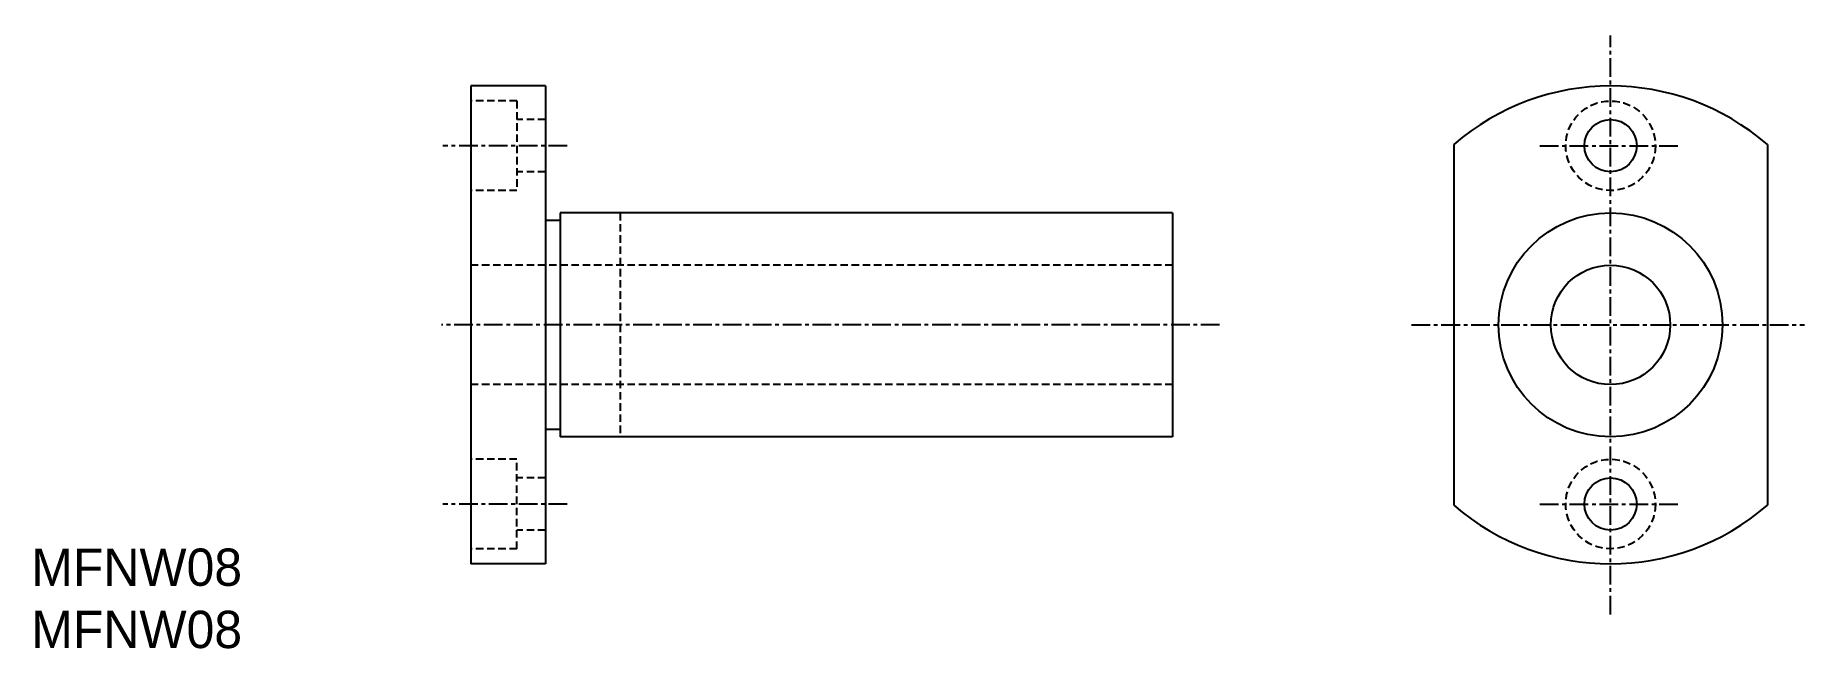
# Model space of a CAD drawing. Extents: x 10 to 129, y 10 to 51.
import ezdxf

# ---------------------------------------------------------------- set-up
doc = ezdxf.new("R2010")
doc.units = 0
doc.linetypes.add('CENTER', pattern=[2, 1.25, -0.25, 0.25, -0.25])
doc.linetypes.add('DASHED', pattern=[0.75, 0.5, -0.25])
doc.layers.get('0').update_dxf_attribs({"linetype": 'CONTINUOUS'})
doc.layers.add('CENTER', color=1, linetype='CENTER')

msp = doc.modelspace()

# ---------------------------------------------------------------- linework, layer by layer
at = {"color": 7, "linetype": 'CONTINUOUS'}
for p, q in [((39.42, 47.65), (39.42, 15.65)), ((44.42, 47.65), (39.42, 47.65)), ((44.42, 47.65), (44.42, 15.65)), ((105.24, 43.72), (105.24, 19.58)), ((126.24, 43.72), (126.24, 19.58)), ((86.42, 39.15), (45.42, 39.15)), ((45.42, 39.15), (45.42, 24.15)), ((86.42, 39.15), (86.42, 24.15)), ((45.42, 38.65), (44.42, 38.65)), ((45.42, 24.65), (44.42, 24.65)), ((86.42, 24.15), (45.42, 24.15)), ((44.42, 15.65), (39.42, 15.65))]:
    msp.add_line(p, q, dxfattribs=at)
at = {"color": 3, "linetype": 'DASHED'}
for p, q in [((42.52, 46.65), (39.42, 46.65)), ((42.52, 46.65), (42.52, 40.65)), ((44.42, 45.4), (42.52, 45.4)), ((44.42, 41.9), (42.52, 41.9)), ((42.52, 40.65), (39.42, 40.65)), ((49.42, 39.15), (49.42, 24.15)), ((86.42, 35.65), (39.42, 35.65)), ((86.42, 27.65), (39.42, 27.65)), ((42.52, 22.65), (39.42, 22.65)), ((42.52, 16.65), (42.52, 22.65)), ((44.42, 21.4), (42.52, 21.4)), ((44.42, 17.9), (42.52, 17.9)), ((42.52, 16.65), (39.42, 16.65))]:
    msp.add_line(p, q, dxfattribs=at)
for centre in [(115.74, 43.65), (115.74, 19.65)]:
    msp.add_circle(centre, 3, dxfattribs=at)
at = {"color": 7, "linetype": 'CONTINUOUS'}
for centre, radius in [((115.74, 43.65), 1.75), ((115.74, 31.65), 7.5), ((115.74, 31.65), 4), ((115.74, 19.65), 1.75)]:
    msp.add_circle(centre, radius, dxfattribs=at)
for start, end in [(48.9855, 131.0145), (228.9855, 311.0145)]:
    msp.add_arc((115.74, 31.65), 16, start, end, dxfattribs=at)
at = {"layer": 'CENTER', "color": 1, "linetype": 'CENTER'}
for p, q in [((115.74, 12.26), (115.74, 51.04)), ((45.89, 43.65), (37.55, 43.65)), ((111, 43.65), (120.36, 43.65)), ((89.56, 31.65), (37.46, 31.65)), ((102.41, 31.65), (128.73, 31.65)), ((45.89, 19.65), (37.55, 19.65)), ((111, 19.65), (120.36, 19.65))]:
    msp.add_line(p, q, dxfattribs=at)

# ---------------------------------------------------------------- texts
at = {"color": 7, "linetype": 'CONTINUOUS'}
for p in [(10, 14.17), (10, 10)]:
    msp.add_text('MFNW08', height=2.5, dxfattribs=at).set_placement(p)

doc.saveas('drawing.dxf')
